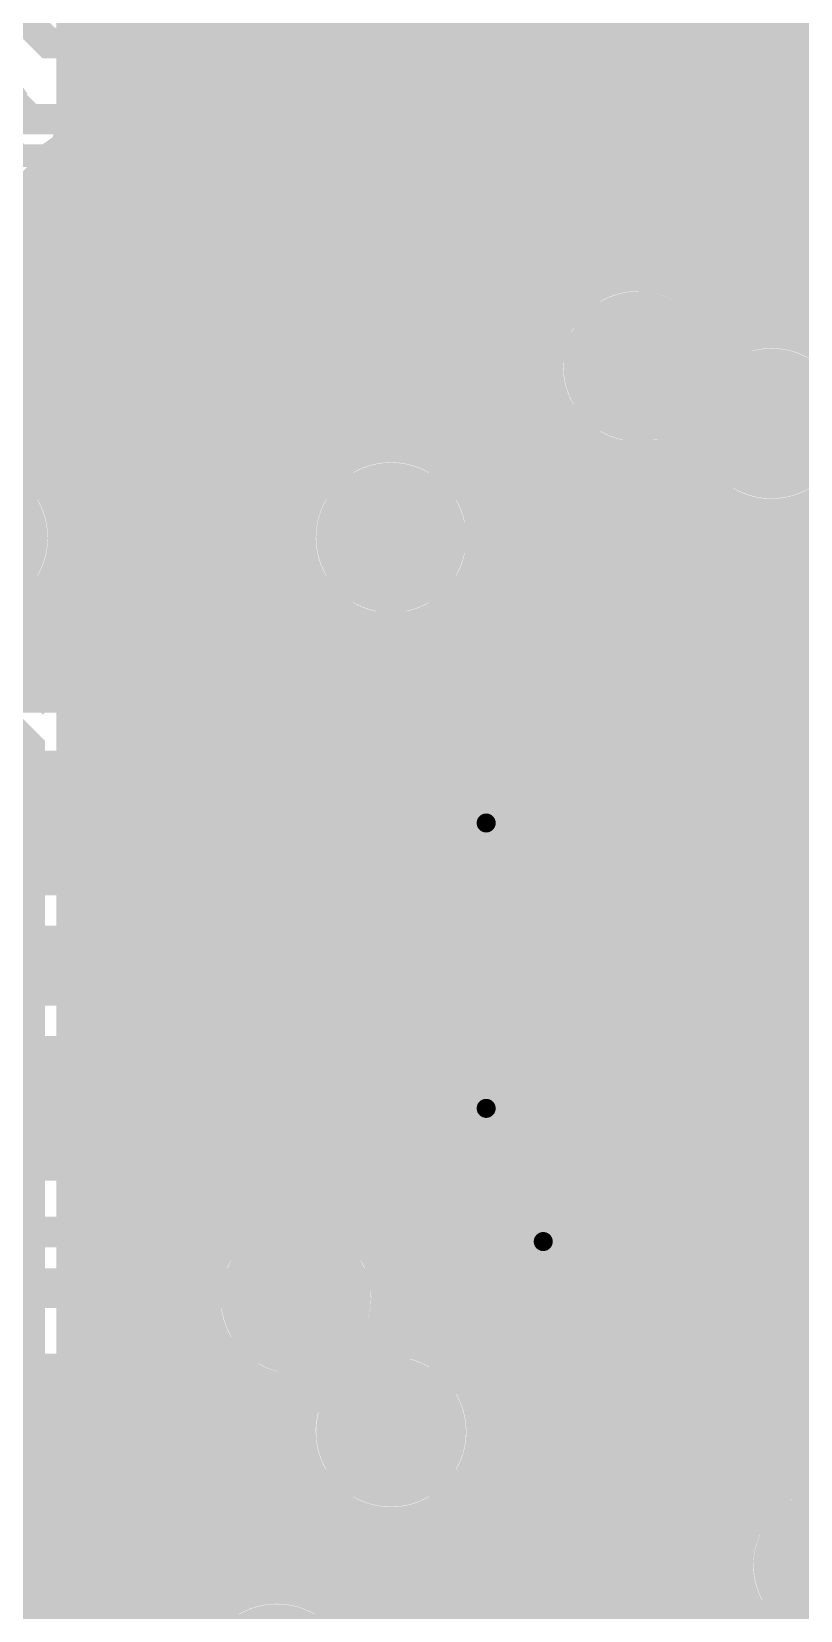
# Model space of a CAD drawing. Extents: x -4 to 136, y -50 to 40.
# Drawn here: x 16.65 to 21.78, y 10.62 to 21.16 of the extents above; entities that cross this region are included whole.
import ezdxf

# ---------------------------------------------------------------- set-up
doc = ezdxf.new("R2010")
doc.units = 0
doc.header["$MEASUREMENT"] = 0
doc.layers.get('0').update_dxf_attribs({"linetype": 'CONTINUOUS'})
for name, color, linetype in [('25-335-0_BOT', 7, 'CONTINUOUS'), ('25-335-0_DRD', 7, 'CONTINUOUS'), ('25-335-0_GND', 6, 'CONTINUOUS'), ('25-335-0_IN1', 4, 'CONTINUOUS'), ('25-335-0_SMT', 5, 'CONTINUOUS'), ('25-335-0_SPT', 10, 'CONTINUOUS'), ('25-335-0_SST', 9, 'CONTINUOUS'), ('25-335-0_TOP', 12, 'CONTINUOUS'), ('THRUHOLE_TAP', 15, 'CONTINUOUS')]:
    doc.layers.add(name, color=color, linetype=linetype)

# ---------------------------------------------------------------- blocks, each defined once
blk = doc.blocks.new('ROUND_40')
at = {"const_width": 0.29972}
blk.add_lwpolyline([(-0.14986, 0, 1), (0.14986, 0, 1)], format="xyb", close=True, dxfattribs=at)
blk = doc.blocks.new('ROUND_60')
at = {"const_width": 0.50038}
blk.add_lwpolyline([(-0.25019, 0, 1), (0.25019, 0, 1)], format="xyb", close=True, dxfattribs=at)
blk = doc.blocks.new('ROUND_63')
at = {"const_width": 0.0635}
blk.add_lwpolyline([(-0.03175, 0, 1), (0.03175, 0, 1)], format="xyb", close=True, dxfattribs=at)
blk = doc.blocks.new('RECTANGLE_4')
blk.add_solid([(0.4064, 0.4826), (0.4064, -0.4826), (-0.4064, 0.4826), (-0.4064, -0.4826)])
blk = doc.blocks.new('RECTANGLE_7')
blk.add_solid([(0.508, 0.9017), (0.508, -0.9017), (-0.508, 0.9017), (-0.508, -0.9017)])
blk = doc.blocks.new('ROUND_23')
at = {"const_width": 0.10033}
blk.add_lwpolyline([(-0.050164, 0, 1), (0.050164, 0, 1)], format="xyb", close=True, dxfattribs=at)

msp = doc.modelspace()

# ---------------------------------------------------------------- linework, layer by layer
at = {"layer": '25-335-0_BOT'}
for points, const_width in [([(20.574, 33.401), (20.574, 19.54022)], 0.254), ([(20.3454, 30.01772), (20.3454, 19.4437)], 0.254), ([(19.8882, 29.72816), (19.8882, 1.93294)], 0.254), ([(20.1168, 29.80182), (20.1168, 19.15922)], 0.254), ([(19.6596, 29.58846), (19.6596, 17.93748)], 0.254), ([(18.288, 28.21686), (18.288, 13.31722)], 0.254), ([(18.0594, 27.98826), (18.0594, 13.2207)], 0.254), ([(17.8308, 27.75966), (17.8308, 12.93622)], 0.254), ([(17.6022, 27.53106), (17.6022, 5.68452)], 0.254), ([(17.3736, 27.30246), (17.3736, 5.56006)], 0.254), ([(17.145, 27.07386), (17.145, -3.556)], 0.254), ([(16.9418, 26.87066), (16.9418, 20.574)], 0.254), ([(20.8026, 25.06472), (20.8026, 19.5453)], 0.254), ([(21.0312, 23.79726), (21.0312, 19.45894)], 0.254), ([(21.2598, 23.6601), (21.2598, 19.21256)], 0.254), ([(21.4884, 23.62708), (21.4884, 19.1643)], 0.254), ([(21.717, 23.68042), (21.717, 19.15922)], 0.254), ([(19.431, 21.97862), (19.431, 18.28038)], 0.254), ([(18.5166, 21.8694), (18.5166, 18.11528)], 0.254), ([(18.7452, 21.74748), (18.7452, 18.33118)], 0.254), ([(18.9738, 21.72462), (18.9738, 18.40484)], 0.254), ([(19.2024, 21.78812), (19.2024, 18.3896)], 0.254), ([(23.38578, 21.1328), (16.9418, 21.1328)], 0.254), ([(23.82266, 20.9042), (16.9418, 20.9042)], 0.254), ([(31.4706, 20.6756), (16.9418, 20.6756)], 0.254), ([(16.9164, 20.42668), (16.9164, 17.67078)], 0.254), ([(31.30042, 20.447), (16.92148, 20.447)], 0.254), ([(16.8148, 20.2692), (14.67358, 18.12798)], 0.254), ([(31.24708, 20.2184), (16.764, 20.2184)], 0.254), ([(16.6878, 20.13966), (16.6878, 18.2372)], 0.254), ([(31.2801, 19.9898), (16.5354, 19.9898)], 0.254), ([(31.41726, 19.7612), (16.3068, 19.7612)], 0.254), ([(20.54098, 19.5326), (16.0782, 19.5326)], 0.254), ([(31.4452, 19.5326), (20.85848, 19.5326)], 0.254), ([(20.19808, 19.304), (15.8496, 19.304)], 0.254), ([(31.4452, 19.304), (21.20138, 19.304)], 0.254), ([(20.08886, 19.0754), (15.621, 19.0754)], 0.254), ([(20.07616, 18.8468), (15.3924, 18.8468)], 0.254), ([(20.701, 0.381), (20.701, 18.923)], 0.2032), ([(20.1168, 18.68678), (20.1168, 1.68656)], 0.254), ([(20.14982, 18.6182), (15.1638, 18.6182)], 0.254), ([(20.2692, 18.46326), (20.2692, 0.8382)], 0.254), ([(21.59, 18.542), (21.971, 18.161), (21.971, 10.922)], 0.2032), ([(18.88998, 18.3896), (16.41348, 18.3896)], 0.254), ([(20.2692, 18.3896), (19.20748, 18.3896)], 0.254), ([(18.54708, 18.161), (16.75638, 18.161)], 0.254), ([(20.2692, 18.161), (19.55038, 18.161)], 0.254), ([(21.1328, 18.10766), (21.1328, 0.8382)], 0.254), ([(21.2598, 18.00606), (21.2598, 0.67056)], 0.254), ([(18.43786, 17.9324), (16.8656, 17.9324)], 0.254), ([(20.2692, 17.9324), (19.6596, 17.9324)], 0.254), ([(21.42998, 17.9324), (21.1328, 17.9324)], 0.254), ([(21.4884, 17.9197), (21.4884, 11.32586)], 0.254), ([(21.5392, 17.91462), (21.5392, 11.3792)], 0.254), ([(16.88338, 17.73936), (16.88469, 17.78)], 0.254), ([(18.42516, 17.7038), (16.9037, 17.7038)], 0.254), ([(20.2692, 17.7038), (19.67484, 17.7038)], 0.254), ([(21.5392, 17.7038), (21.1328, 17.7038)], 0.254), ([(19.6596, 17.61998), (19.6596, 11.96848)], 0.254), ([(16.9418, 17.526), (16.9418, 1.8542)], 0.254), ([(18.49882, 17.4752), (16.9418, 17.4752)], 0.254), ([(20.2692, 17.4752), (19.60118, 17.4752)], 0.254), ([(21.5392, 17.4752), (21.1328, 17.4752)], 0.254), ([(18.5166, 17.44472), (18.5166, 13.3223)], 0.254), ([(19.431, 17.27708), (19.431, 12.31138)], 0.254), ([(18.71472, 17.2466), (16.9418, 17.2466)], 0.254), ([(18.7452, 17.22882), (18.7452, 13.23594)], 0.254), ([(19.2024, 17.16786), (19.2024, 12.4206)], 0.254), ([(20.2692, 17.2466), (19.38528, 17.2466)], 0.254), ([(21.5392, 17.2466), (21.1328, 17.2466)], 0.254), ([(18.9738, 17.15516), (18.9738, 12.98956)], 0.254), ([(20.2692, 17.018), (16.9418, 17.018)], 0.254), ([(21.5392, 17.018), (21.1328, 17.018)], 0.254), ([(20.2692, 16.7894), (16.9418, 16.7894)], 0.254), ([(21.5392, 16.7894), (21.1328, 16.7894)], 0.254), ([(20.2692, 16.5608), (16.9418, 16.5608)], 0.254), ([(21.5392, 16.5608), (21.1328, 16.5608)], 0.254), ([(20.2692, 16.3322), (16.9418, 16.3322)], 0.254), ([(21.5392, 16.3322), (21.1328, 16.3322)], 0.254), ([(20.2692, 16.1036), (16.9418, 16.1036)], 0.254), ([(21.5392, 16.1036), (21.1328, 16.1036)], 0.254), ([(20.2692, 15.875), (16.9418, 15.875)], 0.254), ([(21.5392, 15.875), (21.1328, 15.875)], 0.254), ([(20.2692, 15.6464), (16.9418, 15.6464)], 0.254), ([(21.5392, 15.6464), (21.1328, 15.6464)], 0.254), ([(20.2692, 15.4178), (16.9418, 15.4178)], 0.254), ([(21.5392, 15.4178), (21.1328, 15.4178)], 0.254), ([(20.2692, 15.1892), (16.9418, 15.1892)], 0.254), ([(21.5392, 15.1892), (21.1328, 15.1892)], 0.254), ([(20.2692, 14.9606), (16.9418, 14.9606)], 0.254), ([(21.5392, 14.9606), (21.1328, 14.9606)], 0.254), ([(20.2692, 14.732), (16.9418, 14.732)], 0.254), ([(21.5392, 14.732), (21.1328, 14.732)], 0.254), ([(20.2692, 14.5034), (16.9418, 14.5034)], 0.254), ([(21.5392, 14.5034), (21.1328, 14.5034)], 0.254), ([(20.2692, 14.2748), (16.9418, 14.2748)], 0.254), ([(21.5392, 14.2748), (21.1328, 14.2748)], 0.254), ([(20.2692, 14.0462), (16.9418, 14.0462)], 0.254), ([(21.5392, 14.0462), (21.1328, 14.0462)], 0.254), ([(20.2692, 13.8176), (16.9418, 13.8176)], 0.254), ([(21.5392, 13.8176), (21.1328, 13.8176)], 0.254), ([(20.2692, 13.589), (16.9418, 13.589)], 0.254), ([(21.5392, 13.589), (21.1328, 13.589)], 0.254), ([(20.2692, 13.3604), (16.9418, 13.3604)], 0.254), ([(21.5392, 13.3604), (21.1328, 13.3604)], 0.254), ([(17.95526, 13.1318), (16.9418, 13.1318)], 0.254), ([(20.2692, 13.1318), (18.8722, 13.1318)], 0.254), ([(21.5392, 13.1318), (21.1328, 13.1318)], 0.254), ([(17.8181, 12.9032), (16.9418, 12.9032)], 0.254), ([(20.2692, 12.9032), (19.0119, 12.9032)], 0.254), ([(21.5392, 12.9032), (21.1328, 12.9032)], 0.254), ([(17.78508, 12.6746), (16.9418, 12.6746)], 0.254), ([(20.2692, 12.6746), (19.04492, 12.6746)], 0.254), ([(21.5392, 12.6746), (21.1328, 12.6746)], 0.254), ([(17.83842, 12.446), (16.9418, 12.446)], 0.254), ([(17.8308, 12.46378), (17.8308, 10.5918)], 0.254), ([(20.2692, 12.446), (18.99158, 12.446)], 0.254), ([(21.5392, 12.446), (21.1328, 12.446)], 0.254), ([(18.0086, 12.2174), (16.9418, 12.2174)], 0.254), ([(20.2692, 12.2174), (19.53006, 12.2174)], 0.254), ([(21.5392, 12.2174), (21.1328, 12.2174)], 0.254), ([(18.0594, 12.1793), (18.0594, 10.74674)], 0.254), ([(18.288, 12.08278), (18.288, 10.78992)], 0.254), ([(18.44548, 11.9888), (16.9418, 11.9888)], 0.254), ([(20.2692, 11.9888), (19.65452, 11.9888)], 0.254), ([(21.5392, 11.9888), (21.1328, 11.9888)], 0.254), ([(18.42262, 11.7602), (16.9418, 11.7602)], 0.254), ([(20.2692, 11.7602), (19.67738, 11.7602)], 0.254), ([(21.5392, 11.7602), (21.1328, 11.7602)], 0.254), ([(19.6596, 11.65098), (19.6596, 2.0193)], 0.254), ([(18.48612, 11.5316), (16.9418, 11.5316)], 0.254), ([(18.5166, 11.47572), (18.5166, 10.74674)], 0.254), ([(20.2692, 11.5316), (19.61388, 11.5316)], 0.254), ([(21.5392, 11.5316), (21.1328, 11.5316)], 0.254), ([(18.67662, 11.303), (16.9418, 11.303)], 0.254), ([(18.7452, 11.25982), (18.7452, 10.5918)], 0.254), ([(20.2692, 11.303), (19.42084, 11.303)], 0.254), ([(19.431, 11.30808), (19.431, 2.01422)], 0.254), ([(21.46808, 11.303), (21.1328, 11.303)], 0.254), ([(18.9738, 11.18616), (18.9738, 1.63322)], 0.254), ([(19.2024, 11.19886), (19.2024, 1.9177)], 0.254), ([(20.2692, 11.0744), (16.9418, 11.0744)], 0.254), ([(21.35886, 11.0744), (21.1328, 11.0744)], 0.254), ([(20.2692, 10.8458), (16.9418, 10.8458)], 0.254), ([(21.34616, 10.8458), (21.1328, 10.8458)], 0.254), ([(17.85366, 10.6172), (16.9418, 10.6172)], 0.254), ([(20.2692, 10.6172), (18.7198, 10.6172)], 0.254), ([(21.41982, 10.6172), (21.1328, 10.6172)], 0.254), ([(21.4884, 10.5156), (21.4884, -3.556)], 0.254)]:
    msp.add_lwpolyline(points, dxfattribs=dict(at, const_width=const_width))
at = {"layer": '25-335-0_BOT', "const_width": 0.254}
for points in [[(16.8148, 20.2692, 0.1989124), (16.94105, 20.574)], [(16.8148, 20.2692, 0.1989124), (16.94105, 20.574)], [(20.701, 19.55292, 0.4142136), (20.07108, 18.923)], [(21.30298, 19.10334, 0.3313153), (20.701, 19.55038)], [(21.59, 19.17192, 0.1187177), (21.30323, 19.10286)], [(22.21992, 18.542, 0.4142136), (21.59, 19.17192)], [(20.07108, 18.923, 0.2070672), (20.26975, 18.46384)], [(16.88592, 17.78, 0.4142136), (16.256, 18.40992)], [(19.05, 18.40992, 0.4142136), (18.42008, 17.78)], [(19.67992, 17.78, 0.4142136), (19.05, 18.40992)], [(21.1328, 18.10766, 0.1846151), (21.5391, 17.91343)], [(16.9418, 17.526, 0.1305196), (16.88491, 17.74023)], [(18.42008, 17.78, 0.4142136), (19.05, 17.15008)], [(19.05, 17.15008, 0.4142136), (19.67992, 17.78)], [(18.415, 13.32992, 0.4142136), (17.78508, 12.7)], [(19.04492, 12.7, 0.4142136), (18.415, 13.32992)], [(17.78508, 12.7, 0.4142136), (18.415, 12.07008)], [(18.9865, 12.43838, 0.1077398), (19.04353, 12.7)], [(19.05, 12.44092, 0.0252235), (18.98657, 12.43772)], [(19.67992, 11.811, 0.4142136), (19.05, 12.44092)], [(18.415, 12.07008, 0.0242194), (18.47592, 12.07303)], [(18.47596, 12.07262, 0.1073159), (18.41915, 11.811)], [(18.42008, 11.811, 0.4142136), (19.05, 11.18108)], [(19.05, 11.18108, 0.4142136), (19.67992, 11.811)], [(21.5392, 11.3792, 0.2063465), (21.34213, 10.922)], [(21.34108, 10.922, 0.4142136), (21.971, 10.29208)], [(18.288, 10.78992, 0.4142136), (17.65808, 10.16)], [(18.91792, 10.16, 0.4142136), (18.288, 10.78992)]]:
    msp.add_lwpolyline(points, format="xyb", dxfattribs=at)
at = {"layer": '25-335-0_DRD', "const_width": 0.254}
for points in [[(20.066, 19.558), (20.066, 18.288)], [(21.336, 19.558), (20.066, 19.558)], [(21.336, 19.558), (20.066, 18.288)], [(21.336, 18.288), (20.066, 19.558)], [(21.336, 18.288), (21.336, 19.558)], [(20.955, 19.177), (20.955, 17.907)], [(22.225, 19.177), (20.955, 19.177)], [(22.225, 19.177), (20.955, 17.907)], [(22.225, 17.907), (20.955, 19.177)], [(16.891, 18.415), (15.621, 18.415)], [(16.891, 18.415), (15.621, 17.145)], [(16.891, 17.145), (15.621, 18.415)], [(16.891, 17.145), (16.891, 18.415)], [(18.415, 18.415), (18.415, 17.145)], [(19.685, 18.415), (18.415, 18.415)], [(19.685, 18.415), (18.415, 17.145)], [(19.685, 17.145), (18.415, 18.415)], [(19.685, 17.145), (19.685, 18.415)], [(20.066, 18.288), (21.336, 18.288)], [(20.955, 17.907), (22.225, 17.907)], [(15.621, 17.145), (16.891, 17.145)], [(18.415, 17.145), (19.685, 17.145)], [(19.05, 16.51), (19.05, 15.24)], [(20.32, 16.51), (19.05, 16.51)], [(20.32, 16.51), (19.05, 15.24)], [(20.32, 15.24), (19.05, 16.51)], [(19.05, 16.51), (19.05, 15.24)], [(20.32, 16.51), (19.05, 16.51)], [(20.32, 16.51), (19.05, 15.24)], [(20.32, 15.24), (19.05, 16.51)], [(19.05, 16.51), (19.05, 15.24)], [(20.32, 16.51), (19.05, 16.51)], [(20.32, 16.51), (19.05, 15.24)], [(20.32, 15.24), (19.05, 16.51)], [(20.32, 15.24), (20.32, 16.51)], [(20.32, 15.24), (20.32, 16.51)], [(20.32, 15.24), (20.32, 16.51)], [(19.05, 15.24), (20.32, 15.24)], [(19.05, 15.24), (20.32, 15.24)], [(19.05, 15.24), (20.32, 15.24)], [(20.32, 13.335), (19.05, 14.605), (19.05, 13.335)], [(19.05, 14.605), (19.05, 13.335)], [(20.32, 14.605), (19.05, 14.605)], [(20.32, 14.605), (19.05, 13.335)], [(20.32, 14.605), (19.05, 14.605)], [(20.32, 14.605), (19.05, 13.335)], [(20.32, 13.335), (19.05, 14.605)], [(20.32, 13.335), (20.32, 14.605)], [(20.32, 13.335), (20.32, 14.605)], [(19.431, 13.716), (19.431, 12.446)], [(20.701, 13.716), (19.431, 13.716)], [(20.701, 13.716), (19.431, 12.446)], [(20.701, 12.446), (19.431, 13.716)], [(19.431, 13.716), (19.431, 12.446)], [(20.701, 13.716), (19.431, 13.716)], [(20.701, 13.716), (19.431, 12.446)], [(20.701, 12.446), (19.431, 13.716)], [(20.701, 12.446), (20.701, 13.716)], [(20.701, 12.446), (20.701, 13.716)], [(17.78, 13.335), (17.78, 12.065)], [(19.05, 13.335), (17.78, 13.335)], [(19.05, 13.335), (17.78, 12.065)], [(19.05, 12.065), (17.78, 13.335)], [(19.05, 13.335), (20.32, 13.335)], [(19.05, 13.335), (20.32, 13.335)], [(19.05, 12.065), (19.05, 13.335)], [(18.415, 12.446), (18.415, 11.176)], [(19.685, 12.446), (18.415, 12.446)], [(19.685, 12.446), (18.415, 11.176)], [(19.685, 11.176), (18.415, 12.446)], [(19.431, 12.446), (20.701, 12.446)], [(19.431, 12.446), (20.701, 12.446)], [(19.685, 11.176), (19.685, 12.446)], [(17.78, 12.065), (19.05, 12.065)], [(21.336, 11.557), (21.336, 10.287)], [(22.606, 11.557), (21.336, 11.557)], [(22.606, 11.557), (21.336, 10.287)], [(22.606, 10.287), (21.336, 11.557)], [(18.415, 11.176), (19.685, 11.176)], [(17.653, 10.795), (17.653, 9.525)], [(18.923, 10.795), (17.653, 10.795)], [(18.923, 10.795), (17.653, 9.525)], [(18.923, 9.525), (17.653, 10.795)], [(18.923, 9.525), (18.923, 10.795)]]:
    msp.add_lwpolyline(points, dxfattribs=at)
at = {"layer": '25-335-0_IN1'}
for points, const_width in [([(19.6596, 22.5552), (19.6596, 17.93748)], 0.254), ([(19.8882, 22.5552), (19.8882, 9.9568)], 0.254), ([(20.1168, 22.5552), (20.1168, 19.15922)], 0.254), ([(20.3454, 22.5552), (20.3454, 19.4437)], 0.254), ([(20.574, 22.5552), (20.574, 19.54022)], 0.254), ([(20.8026, 22.5552), (20.8026, 19.5453)], 0.254), ([(21.0312, 22.5552), (21.0312, 19.45894)], 0.254), ([(21.2598, 22.5552), (21.2598, 19.21256)], 0.254), ([(21.4884, 22.5552), (21.4884, 19.1643)], 0.254), ([(21.717, 22.5552), (21.717, 19.15922)], 0.254), ([(18.288, 10.16), (17.653, 10.795), (17.653, 21.717), (16.891, 22.479), (11.303, 22.479), (9.906, 21.082), (9.906, 19.304)], 0.2032), ([(18.923, 22.352), (18.415, 21.844), (18.415, 12.7)], 0.2032), ([(19.431, 21.97862), (19.431, 18.28038)], 0.254), ([(18.9738, 21.72462), (18.9738, 18.40484)], 0.254), ([(19.2024, 21.78812), (19.2024, 18.3896)], 0.254), ([(18.8468, 21.66366), (18.8468, 18.3769)], 0.254), ([(22.5552, 21.1328), (18.8468, 21.1328)], 0.254), ([(22.5552, 20.9042), (18.8468, 20.9042)], 0.254), ([(22.5552, 20.6756), (18.8468, 20.6756)], 0.254), ([(22.5552, 20.447), (18.8468, 20.447)], 0.254), ([(22.5552, 20.2184), (18.8468, 20.2184)], 0.254), ([(22.5552, 19.9898), (18.8468, 19.9898)], 0.254), ([(11.557, 19.812), (15.113, 19.812), (17.145, 17.78), (17.145, 10.033), (17.653, 9.525), (24.003, 9.525), (28.829, 4.699), (39.624, 4.699), (40.132, 4.191), (40.132, -1.905), (40.64, -2.413), (49.149, -2.413), (49.657, -1.905), (57.023, -1.905), (57.658, -1.27)], 0.2032), ([(22.5933, 19.7612), (18.8468, 19.7612)], 0.254), ([(20.54098, 19.5326), (18.8468, 19.5326)], 0.254), ([(22.78126, 19.5326), (20.85848, 19.5326)], 0.254), ([(20.19808, 19.304), (18.8468, 19.304)], 0.254), ([(23.00986, 19.304), (21.20138, 19.304)], 0.254), ([(20.08886, 19.0754), (18.8468, 19.0754)], 0.254), ([(17.78, 5.08), (16.637, 6.223), (16.637, 16.383), (15.621, 17.399), (15.621, 18.034), (14.605, 19.05), (11.811, 19.05)], 0.2032), ([(20.07616, 18.8468), (18.8468, 18.8468)], 0.254), ([(20.1168, 18.68678), (20.1168, 9.9568)], 0.254), ([(20.14982, 18.6182), (18.8468, 18.6182)], 0.254), ([(18.88998, 18.3896), (18.8468, 18.3896)], 0.254), ([(20.36572, 18.3896), (19.20748, 18.3896)], 0.254), ([(20.3454, 18.4023), (20.3454, 9.9568)], 0.254), ([(20.574, 18.30578), (20.574, 9.9568)], 0.254), ([(20.8026, 18.3007), (20.8026, 9.9568)], 0.254), ([(21.0312, 18.2499), (21.0312, 9.9568)], 0.254), ([(21.08708, 18.161), (19.55038, 18.161)], 0.254), ([(21.2598, 18.00606), (21.2598, 9.9568)], 0.254), ([(21.42998, 17.9324), (19.6596, 17.9324)], 0.254), ([(21.4884, 17.9197), (21.4884, 11.32586)], 0.254), ([(21.717, 17.92478), (21.717, 11.49858)], 0.254), ([(24.38146, 17.9324), (21.74748, 17.9324)], 0.254), ([(19.05, 17.78), (19.05, 11.811)], 0.2032), ([(24.61006, 17.7038), (19.67484, 17.7038)], 0.254), ([(19.6596, 17.61998), (19.6596, 11.96848)], 0.254), ([(24.83866, 17.4752), (19.60118, 17.4752)], 0.254), ([(19.4818, 17.32026), (19.4818, 12.2682)], 0.254), ([(25.06726, 17.2466), (19.4818, 17.2466)], 0.254), ([(25.29586, 17.018), (19.4818, 17.018)], 0.254), ([(25.52446, 16.7894), (19.4818, 16.7894)], 0.254), ([(25.75306, 16.5608), (19.4818, 16.5608)], 0.254), ([(25.98166, 16.3322), (19.4818, 16.3322)], 0.254), ([(26.21026, 16.1036), (19.4818, 16.1036)], 0.254), ([(26.43886, 15.875), (19.4818, 15.875)], 0.254), ([(26.66746, 15.6464), (19.4818, 15.6464)], 0.254), ([(26.89606, 15.4178), (19.4818, 15.4178)], 0.254), ([(27.12466, 15.1892), (19.4818, 15.1892)], 0.254), ([(27.35326, 14.9606), (19.4818, 14.9606)], 0.254), ([(27.58186, 14.732), (19.4818, 14.732)], 0.254), ([(23.79472, 14.5034), (19.4818, 14.5034)], 0.254), ([(23.57882, 14.2748), (19.4818, 14.2748)], 0.254), ([(23.50516, 14.0462), (19.4818, 14.0462)], 0.254), ([(23.51786, 13.8176), (19.4818, 13.8176)], 0.254), ([(23.62708, 13.589), (19.4818, 13.589)], 0.254), ([(23.6982, 13.3604), (19.4818, 13.3604)], 0.254), ([(23.6982, 13.1318), (19.4818, 13.1318)], 0.254), ([(23.6982, 12.9032), (19.4818, 12.9032)], 0.254), ([(23.6982, 12.6746), (19.4818, 12.6746)], 0.254), ([(23.6982, 12.446), (19.4818, 12.446)], 0.254), ([(23.6982, 12.2174), (19.53006, 12.2174)], 0.254), ([(18.0848, 12.16406), (18.0848, 10.9728)], 0.254), ([(18.288, 12.08278), (18.288, 10.78992)], 0.254), ([(18.44548, 11.9888), (18.0848, 11.9888)], 0.254), ([(23.749, 11.9888), (19.65452, 11.9888)], 0.254), ([(18.42262, 11.7602), (18.0848, 11.7602)], 0.254), ([(23.94966, 11.7602), (19.67738, 11.7602)], 0.254), ([(19.6596, 11.65098), (19.6596, 9.9568)], 0.254), ([(18.48612, 11.5316), (18.0848, 11.5316)], 0.254), ([(18.5166, 11.47572), (18.5166, 10.74674)], 0.254), ([(21.81098, 11.5316), (19.61388, 11.5316)], 0.254), ([(18.67662, 11.303), (18.0848, 11.303)], 0.254), ([(18.7452, 11.25982), (18.7452, 10.5918)], 0.254), ([(21.46808, 11.303), (19.42084, 11.303)], 0.254), ([(19.431, 11.30808), (19.431, 9.9568)], 0.254), ([(18.9738, 11.18616), (18.9738, 9.9568)], 0.254), ([(19.2024, 11.19886), (19.2024, 9.9568)], 0.254), ([(21.35886, 11.0744), (18.0848, 11.0744)], 0.254), ([(18.0848, 10.9728), (18.26768, 10.78992)], 0.254), ([(21.34616, 10.8458), (18.2118, 10.8458)], 0.254), ([(18.288, 10.78992), (18.26769, 10.78959)], 0.254), ([(21.41982, 10.6172), (18.7198, 10.6172)], 0.254), ([(21.4884, 10.5156), (21.4884, 9.9568)], 0.254)]:
    msp.add_lwpolyline(points, dxfattribs=dict(at, const_width=const_width))
at = {"layer": '25-335-0_IN1', "const_width": 0.254}
for points in [[(20.701, 19.55292, 0.4142136), (20.07108, 18.923)], [(21.30298, 19.10334, 0.3313153), (20.701, 19.55038)], [(21.59, 19.17192, 0.1187177), (21.30323, 19.10286)], [(22.21992, 18.542, 0.4142136), (21.59, 19.17192)], [(20.07108, 18.923, 0.4142136), (20.701, 18.29308)], [(21.59, 17.91208, 0.4142136), (22.21992, 18.542)], [(19.05, 18.40992, 0.082215), (18.847, 18.37631)], [(19.67992, 17.78, 0.4142136), (19.05, 18.40992)], [(20.701, 18.29308, 0.1178052), (20.98575, 18.36111)], [(20.98548, 18.36166, 0.3316348), (21.59, 17.91208)], [(19.4818, 17.32026, 0.2070673), (19.68072, 17.78)], [(19.67992, 11.811, 0.2063464), (19.48252, 12.26896)], [(18.0848, 12.16406, 0.1389295), (18.415, 12.07051)], [(18.415, 12.07008, 0.0242194), (18.47592, 12.07303)], [(18.47596, 12.07262, 0.1073159), (18.41915, 11.811)], [(18.42008, 11.811, 0.4142136), (19.05, 11.18108)], [(19.05, 11.18108, 0.4142136), (19.67992, 11.811)], [(21.971, 11.55192, 0.4142136), (21.34108, 10.922)], [(21.34108, 10.922, 0.4142136), (21.971, 10.29208)], [(18.91792, 10.16, 0.4142136), (18.288, 10.78992)]]:
    msp.add_lwpolyline(points, format="xyb", dxfattribs=at)
at = {"layer": '25-335-0_SST', "const_width": 0.1524}
for points in [[(16.9164, 21.64334), (16.9164, 21.28774), (17.08658, 21.16836), (17.25676, 21.16836), (17.4244, 21.28774), (17.4244, 21.64334), (16.4084, 21.64334)], [(16.9164, 21.34616), (16.4084, 21.16836)], [(16.57858, 20.80514), (16.4084, 20.68576), (16.4084, 20.44954), (16.57858, 20.33016), (16.74876, 20.33016), (17.08658, 20.56892), (17.4244, 20.33016), (17.4244, 20.80514)], [(16.3195, 15.0495), (19.2405, 15.0495), (19.2405, 16.6878), (16.3195, 16.6878), (16.3195, 15.0495)], [(20.1041, 15.43558), (20.04568, 15.2654), (19.69008, 15.2654), (19.63166, 15.43558), (19.63166, 16.11376), (19.69008, 16.2814), (20.04568, 16.2814), (20.1041, 16.11376)], [(20.9423, 15.2654), (20.46986, 15.2654), (20.9423, 15.94358), (20.9423, 16.11376), (20.88388, 16.2814), (20.52828, 16.2814), (20.46986, 16.11376)], [(21.30806, 15.43558), (21.36648, 15.2654), (21.72208, 15.2654), (21.7805, 15.43558), (21.7805, 15.7734), (21.66366, 15.94358), (21.30806, 15.94358), (21.30806, 16.2814), (21.7805, 16.2814)], [(16.3195, 13.1445), (19.2405, 13.1445), (19.2405, 14.7828), (16.3195, 14.7828), (16.3195, 13.1445)], [(20.1041, 13.53058), (20.04568, 13.3604), (19.69008, 13.3604), (19.63166, 13.53058), (19.63166, 14.20876), (19.69008, 14.3764), (20.04568, 14.3764), (20.1041, 14.20876)], [(20.9423, 13.3604), (20.46986, 13.3604), (20.9423, 14.03858), (20.9423, 14.20876), (20.88388, 14.3764), (20.52828, 14.3764), (20.46986, 14.20876)], [(21.72208, 13.8684), (21.7805, 14.03858), (21.7805, 14.20876), (21.72208, 14.3764), (21.36648, 14.3764), (21.30806, 14.20876), (21.30806, 14.03858), (21.36648, 13.8684), (21.72208, 13.8684), (21.7805, 13.70076), (21.7805, 13.53058), (21.72208, 13.3604), (21.36648, 13.3604), (21.30806, 13.53058), (21.30806, 13.70076), (21.36648, 13.8684)], [(15.748, 10.033), (15.748, 12.827), (21.082, 12.827), (21.082, 10.033), (15.748, 10.033)], [(21.68144, 11.96848), (21.5138, 12.0269), (21.5138, 12.3825), (21.68144, 12.44346), (22.35962, 12.44346), (22.5298, 12.3825), (22.5298, 12.0269), (22.35962, 11.96848)], [(21.5138, 11.13028), (21.5138, 11.60526), (22.18944, 11.13028), (22.35962, 11.13028), (22.5298, 11.1887), (22.5298, 11.5443), (22.35962, 11.60526)], [(21.5138, 10.64768), (22.5298, 10.29208), (22.5298, 10.76706)]]:
    msp.add_lwpolyline(points, dxfattribs=at)
at = {"layer": '25-335-0_TOP'}
for points, const_width in [([(58.547, 21.209), (52.07, 21.209), (51.943, 21.336), (24.257, 21.336), (24.003, 21.082), (16.764, 21.082), (16.256, 21.59), (12.446, 21.59), (11.811, 20.955), (10.18286, 20.955), (9.92886, 21.209), (9.92886, 22.225)], 0.2032), ([(15.494, 20.955), (16.256, 20.955), (16.637, 20.574), (24.13, 20.574), (24.384, 20.828), (51.435, 20.828), (51.816, 20.447), (62.357, 20.447), (63.119, 19.685), (64.897, 19.685), (66.167, 18.415)], 0.2032), ([(4.445, 20.447), (4.699, 20.193), (8.89, 20.193), (9.144, 20.447), (12.192, 20.447), (12.446, 20.701), (14.859, 20.701), (15.24, 20.32), (16.256, 20.32), (16.51, 20.066), (24.257, 20.066), (24.511, 20.32), (31.75, 20.32), (31.877, 20.193)], 0.2032), ([(13.4112, 20.2438), (14.732, 20.2438), (15.1638, 19.812), (16.129, 19.812), (16.383, 19.558), (24.384, 19.558), (24.638, 19.812), (30.988, 19.812), (31.242, 19.558), (32.512, 19.558)], 0.2032), ([(20.701, 18.923), (20.574, 19.05), (16.256, 19.05), (16.06296, 19.24304), (13.4112, 19.24304)], 0.2032), ([(13.4112, 18.74266), (15.875, 18.74266), (16.07566, 18.542), (19.812, 18.542), (20.066, 18.288), (21.336, 18.288), (21.59, 18.542)], 0.2032), ([(18.51406, 18.1102), (16.79194, 18.1102)], 0.254), ([(16.9164, 18.1102), (16.9164, 16.6878)], 0.254), ([(17.145, 18.1102), (17.145, 16.6878)], 0.254), ([(17.3736, 18.1102), (17.3736, 16.6878)], 0.254), ([(17.6022, 18.1102), (17.6022, 16.6878)], 0.254), ([(17.8308, 18.1102), (17.8308, 16.6878)], 0.254), ([(18.0594, 18.1102), (18.0594, 16.6878)], 0.254), ([(18.288, 18.1102), (18.288, 16.6878)], 0.254), ([(18.43786, 17.9324), (16.8656, 17.9324)], 0.254), ([(18.42516, 17.7038), (16.88084, 17.7038)], 0.254), ([(44.069, 17.653), (43.942, 17.78), (19.05, 17.78)], 0.2032), ([(18.49882, 17.4752), (16.80718, 17.4752)], 0.254), ([(18.5166, 17.44472), (18.5166, 16.6878)], 0.254), ([(16.6878, 17.32026), (16.6878, 16.7767)], 0.254), ([(19.431, 17.27708), (19.431, 15.2908)], 0.254), ([(23.9522, 17.3482), (19.5072, 17.3482)], 0.254), ([(19.6596, 17.3482), (19.6596, 15.2908)], 0.254), ([(19.8882, 17.3482), (19.8882, 15.24)], 0.254), ([(20.1168, 17.3482), (20.1168, 15.0368)], 0.254), ([(20.3454, 17.3482), (20.3454, 14.8082)], 0.254), ([(20.574, 17.3482), (20.574, 14.5796)], 0.254), ([(20.8026, 17.3482), (20.8026, 14.351)], 0.254), ([(21.0312, 17.3482), (21.0312, 14.1224)], 0.254), ([(21.2598, 17.3482), (21.2598, 13.8938)], 0.254), ([(21.4884, 17.3482), (21.4884, 13.6652)], 0.254), ([(21.717, 17.3482), (21.717, 13.4366)], 0.254), ([(18.71472, 17.2466), (16.59128, 17.2466)], 0.254), ([(18.7452, 17.22882), (18.7452, 16.6878)], 0.254), ([(19.2024, 17.16786), (19.2024, 16.6878)], 0.254), ([(23.9522, 17.2466), (19.38528, 17.2466)], 0.254), ([(18.9738, 17.15516), (18.9738, 16.6878)], 0.254), ([(23.9522, 17.018), (15.22984, 17.018)], 0.254), ([(23.9522, 16.7894), (16.65478, 16.7894)], 0.254), ([(17.7546, 16.6878), (16.8148, 16.6878)], 0.254), ([(17.8054, 16.6878), (17.7546, 16.6878)], 0.254), ([(19.2278, 16.6878), (17.8054, 16.6878)], 0.254), ([(18.4912, 16.6878), (18.4912, 15.875)], 0.254), ([(19.2278, 16.6878), (19.2278, 15.2908)], 0.254), ([(23.9522, 16.5608), (19.2278, 16.5608)], 0.254), ([(13.4112, 16.24076), (13.42644, 16.256), (14.605, 16.256), (14.732, 16.383), (16.51, 16.383), (17.018, 15.875), (17.0688, 15.875)], 0.2032), ([(24.88946, 16.3322), (19.2278, 16.3322)], 0.254), ([(25.11806, 16.1036), (19.2278, 16.1036)], 0.254), ([(19.2278, 15.875), (18.4912, 15.875)], 0.254), ([(18.4912, 15.875), (19.685, 15.875)], 0.2032), ([(19.685, 15.875), (18.4912, 15.875)], 0.2032), ([(18.4912, 15.875), (19.685, 15.875)], 0.2032), ([(25.25522, 15.875), (19.2278, 15.875)], 0.254), ([(25.25522, 15.6464), (19.2278, 15.6464)], 0.254), ([(25.25522, 15.4178), (19.2278, 15.4178)], 0.254), ([(19.685, 15.2908), (19.2278, 15.2908)], 0.254), ([(25.25522, 15.1892), (19.96186, 15.1892)], 0.254), ([(19.9898, 15.1638), (22.0218, 13.1318)], 0.254), ([(17.62506, 15.0622), (16.3322, 15.0622)], 0.254), ([(16.6878, 15.0622), (16.6878, 14.7828)], 0.254), ([(16.9164, 15.0622), (16.9164, 14.7828)], 0.254), ([(17.145, 15.0622), (17.145, 14.7828)], 0.254), ([(17.3736, 15.0622), (17.3736, 14.7828)], 0.254), ([(17.62506, 15.0622), (17.48028, 14.91488)], 0.254), ([(17.6022, 15.0622), (17.6022, 15.0368)], 0.254), ([(17.52346, 14.9606), (16.129, 14.9606)], 0.254), ([(25.25522, 14.9606), (20.193, 14.9606)], 0.254), ([(13.4112, 13.23848), (14.8971, 13.23848), (14.986, 13.1445), (17.5895, 13.1445), (17.78, 13.335), (17.78, 14.605), (18.034, 14.859), (19.685, 14.859), (21.844, 12.7), (42.672, 12.7), (42.799, 12.573)], 0.2032), ([(13.4112, 14.73962), (14.73962, 14.73962), (14.859, 14.859), (15.621, 14.859), (15.875, 14.605), (15.875, 13.97), (17.0688, 13.97)], 0.2032), ([(17.3863, 14.7828), (16.3322, 14.7828)], 0.254), ([(25.25522, 14.732), (20.4216, 14.732)], 0.254), ([(19.50466, 14.4272), (19.2278, 14.4272)], 0.254), ([(19.2278, 14.4272), (19.2278, 13.1572)], 0.254), ([(19.431, 14.4272), (19.431, 12.6619)], 0.254), ([(19.50466, 14.4272), (21.53158, 12.40028)], 0.254), ([(23.79472, 14.5034), (20.6502, 14.5034)], 0.254), ([(19.65706, 14.2748), (19.2278, 14.2748)], 0.254), ([(19.6596, 14.27226), (19.6596, 12.6619)], 0.254), ([(23.57882, 14.2748), (20.8788, 14.2748)], 0.254), ([(19.88566, 14.0462), (19.2278, 14.0462)], 0.254), ([(19.8882, 14.04366), (19.8882, 12.6619)], 0.254), ([(23.50516, 14.0462), (21.1074, 14.0462)], 0.254), ([(17.0688, 13.97), (15.875, 13.97)], 0.2032), ([(19.2278, 13.97), (18.4912, 13.97)], 0.254), ([(19.685, 13.97), (18.4912, 13.97), (19.685, 13.97)], 0.2032), ([(20.11426, 13.8176), (19.2278, 13.8176)], 0.254), ([(20.1168, 13.81506), (20.1168, 12.6619)], 0.254), ([(23.51786, 13.8176), (21.336, 13.8176)], 0.254), ([(20.34286, 13.589), (19.2278, 13.589)], 0.254), ([(20.3454, 13.58646), (20.3454, 12.6619)], 0.254), ([(23.62708, 13.589), (21.5646, 13.589)], 0.254), ([(19.05, 11.811), (17.399, 10.16), (15.875, 10.16), (15.621, 10.414), (13.716, 10.414), (11.049, 13.081), (10.287, 13.081), (10.033, 13.335), (6.223, 13.335), (5.42544, 12.53744), (5.42544, 10.7569)], 0.2032), ([(20.57146, 13.3604), (19.2278, 13.3604)], 0.254), ([(20.574, 13.35786), (20.574, 12.6619)], 0.254), ([(23.96998, 13.3604), (21.7932, 13.3604)], 0.254), ([(19.2278, 13.1572), (18.8468, 13.1572)], 0.254), ([(18.9738, 13.1572), (18.9738, 12.98956)], 0.254), ([(19.2024, 13.1572), (19.2024, 12.4206)], 0.254), ([(20.80006, 13.1318), (18.8722, 13.1318)], 0.254), ([(20.0914, 11.43), (20.0914, 13.0556), (20.066, 13.081)], 0.2032), ([(20.0914, 11.43), (20.0914, 13.0556), (20.066, 13.081)], 0.2032), ([(20.8026, 13.12926), (20.8026, 12.6619)], 0.254), ([(21.02866, 12.9032), (19.0119, 12.9032)], 0.254), ([(21.0312, 12.90066), (21.0312, 11.7348)], 0.254), ([(18.415, 12.7), (18.3261, 12.7), (18.288, 12.7381), (13.4112, 12.7381)], 0.2032), ([(21.25726, 12.6746), (19.04492, 12.6746)], 0.254), ([(20.9296, 12.6619), (19.2532, 12.6619)], 0.254), ([(19.2532, 12.6619), (19.2532, 12.4079)], 0.254), ([(20.0914, 12.6619), (20.0914, 11.43)], 0.254), ([(20.9296, 12.6619), (20.9296, 11.57478)], 0.254), ([(21.2598, 12.67206), (21.2598, 11.9634)], 0.254), ([(19.2532, 12.446), (18.99158, 12.446)], 0.254), ([(21.48586, 12.446), (20.9296, 12.446)], 0.254), ([(21.4884, 12.44346), (21.4884, 12.192)], 0.254), ([(21.51126, 12.2174), (20.9296, 12.2174)], 0.254), ([(21.5392, 12.2428), (21.03628, 11.73988)], 0.254), ([(63.373, 10.541), (62.357, 10.541), (61.595, 11.303), (51.943, 11.303), (51.181, 10.541), (44.323, 10.541), (43.434, 11.43), (39.624, 11.43), (39.116, 11.938), (21.844, 11.938), (21.336, 11.43), (21.336, 10.541), (20.955, 10.16), (18.288, 10.16)], 0.2032), ([(21.28266, 11.9888), (20.9296, 11.9888)], 0.254), ([(21.05406, 11.7602), (20.9296, 11.7602)], 0.254), ([(15.621, 11.43), (16.7386, 11.43)], 0.2032)]:
    msp.add_lwpolyline(points, dxfattribs=dict(at, const_width=const_width))
at = {"layer": '25-335-0_TOP', "const_width": 0.254}
for points in [[(16.88592, 17.78, 0.1389292), (16.7923, 18.11042)], [(18.51406, 18.1102, 0.1389295), (18.42051, 17.78)], [(16.256, 17.15008, 0.4142136), (16.88592, 17.78)], [(18.42008, 17.78, 0.4142136), (19.05, 17.15008)], [(19.05, 17.15008, 0.2063458), (19.50796, 17.34748)], [(16.8148, 16.6878, 0.1989124), (16.51, 16.81405)], [(19.9898, 15.1638, 0.1989124), (19.685, 15.29005)], [(17.4752, 14.9098, 0.0905483), (17.38715, 14.78241)], [(17.4752, 14.9098, 0.0905483), (17.38715, 14.78241)], [(19.04492, 12.7, 0.2063464), (18.84752, 13.15796)], [(18.9865, 12.43838, 0.1077398), (19.04353, 12.7)], [(19.05, 12.44092, 0.0252235), (18.98657, 12.43772)], [(19.2532, 12.4079, 0.0822145), (19.05, 12.44154)], [(21.6408, 12.319, 0.0739956), (21.53867, 12.24333)], [(21.6408, 12.319, 0.0739956), (21.53867, 12.24333)], [(21.5392, 12.3952, 0.0739948), (21.64115, 12.31966)], [(21.5392, 12.3952, 0.0739948), (21.64115, 12.31966)], [(21.0312, 11.7348, 0.1112479), (20.92994, 11.57466)], [(21.0312, 11.7348, 0.1112479), (20.92994, 11.57466)]]:
    msp.add_lwpolyline(points, format="xyb", dxfattribs=at)

# ---------------------------------------------------------------- block references
at = {"layer": '25-335-0_BOT'}
for p in [(20.701, 18.923), (21.59, 18.542), (19.05, 17.78), (19.685, 15.875), (19.685, 13.97), (20.066, 13.081), (18.415, 12.7), (19.05, 11.811), (21.971, 10.922)]:
    msp.add_blockref('ROUND_40', p, dxfattribs=at)
at = {"layer": '25-335-0_GND'}
for name, p in [('ROUND_60', (20.701, 18.923)), ('ROUND_60', (21.59, 18.542)), ('ROUND_60', (16.256, 17.78)), ('ROUND_60', (19.05, 17.78)), ('ROUND_63', (19.685, 15.875)), ('ROUND_63', (19.685, 13.97)), ('ROUND_60', (18.415, 12.7)), ('ROUND_63', (20.066, 13.081)), ('ROUND_60', (19.05, 11.811)), ('ROUND_60', (21.971, 10.922)), ('ROUND_60', (18.288, 10.16))]:
    msp.add_blockref(name, p, dxfattribs=at)
at = {"layer": '25-335-0_IN1'}
for p in [(20.701, 18.923), (21.59, 18.542), (19.05, 17.78), (19.685, 15.875), (19.685, 13.97), (20.066, 13.081), (18.415, 12.7), (19.05, 11.811), (21.971, 10.922)]:
    msp.add_blockref('ROUND_40', p, dxfattribs=at)
at = {"layer": '25-335-0_SMT'}
for name, p in [('RECTANGLE_4', (17.0688, 15.875)), ('RECTANGLE_4', (18.4912, 15.875)), ('RECTANGLE_4', (17.0688, 13.97)), ('RECTANGLE_4', (18.4912, 13.97)), ('RECTANGLE_7', (16.7386, 11.43)), ('RECTANGLE_7', (20.0914, 11.43))]:
    msp.add_blockref(name, p, dxfattribs=at)
at = {"layer": '25-335-0_SPT'}
for name, p in [('RECTANGLE_4', (17.0688, 15.875)), ('RECTANGLE_4', (18.4912, 15.875)), ('RECTANGLE_4', (17.0688, 13.97)), ('RECTANGLE_4', (18.4912, 13.97)), ('RECTANGLE_7', (16.7386, 11.43)), ('RECTANGLE_7', (20.0914, 11.43))]:
    msp.add_blockref(name, p, dxfattribs=at)
at = {"layer": '25-335-0_TOP'}
for name, p in [('ROUND_40', (20.701, 18.923)), ('ROUND_40', (21.59, 18.542)), ('ROUND_40', (19.05, 17.78)), ('RECTANGLE_4', (17.0688, 15.875)), ('RECTANGLE_4', (18.4912, 15.875)), ('ROUND_40', (19.685, 15.875)), ('RECTANGLE_4', (17.0688, 13.97)), ('RECTANGLE_4', (18.4912, 13.97)), ('ROUND_40', (19.685, 13.97)), ('ROUND_40', (20.066, 13.081)), ('ROUND_40', (18.415, 12.7)), ('RECTANGLE_7', (16.7386, 11.43)), ('RECTANGLE_7', (20.0914, 11.43)), ('ROUND_40', (19.05, 11.811)), ('ROUND_40', (21.971, 10.922))]:
    msp.add_blockref(name, p, dxfattribs=at)
at = {"layer": 'THRUHOLE_TAP'}
for p in [(20.701, 18.923), (21.59, 18.542), (19.05, 17.78), (19.685, 15.875), (19.685, 13.97), (20.066, 13.081), (18.415, 12.7), (19.05, 11.811)]:
    msp.add_blockref('ROUND_23', p, dxfattribs=at)

doc.saveas('drawing.dxf')
